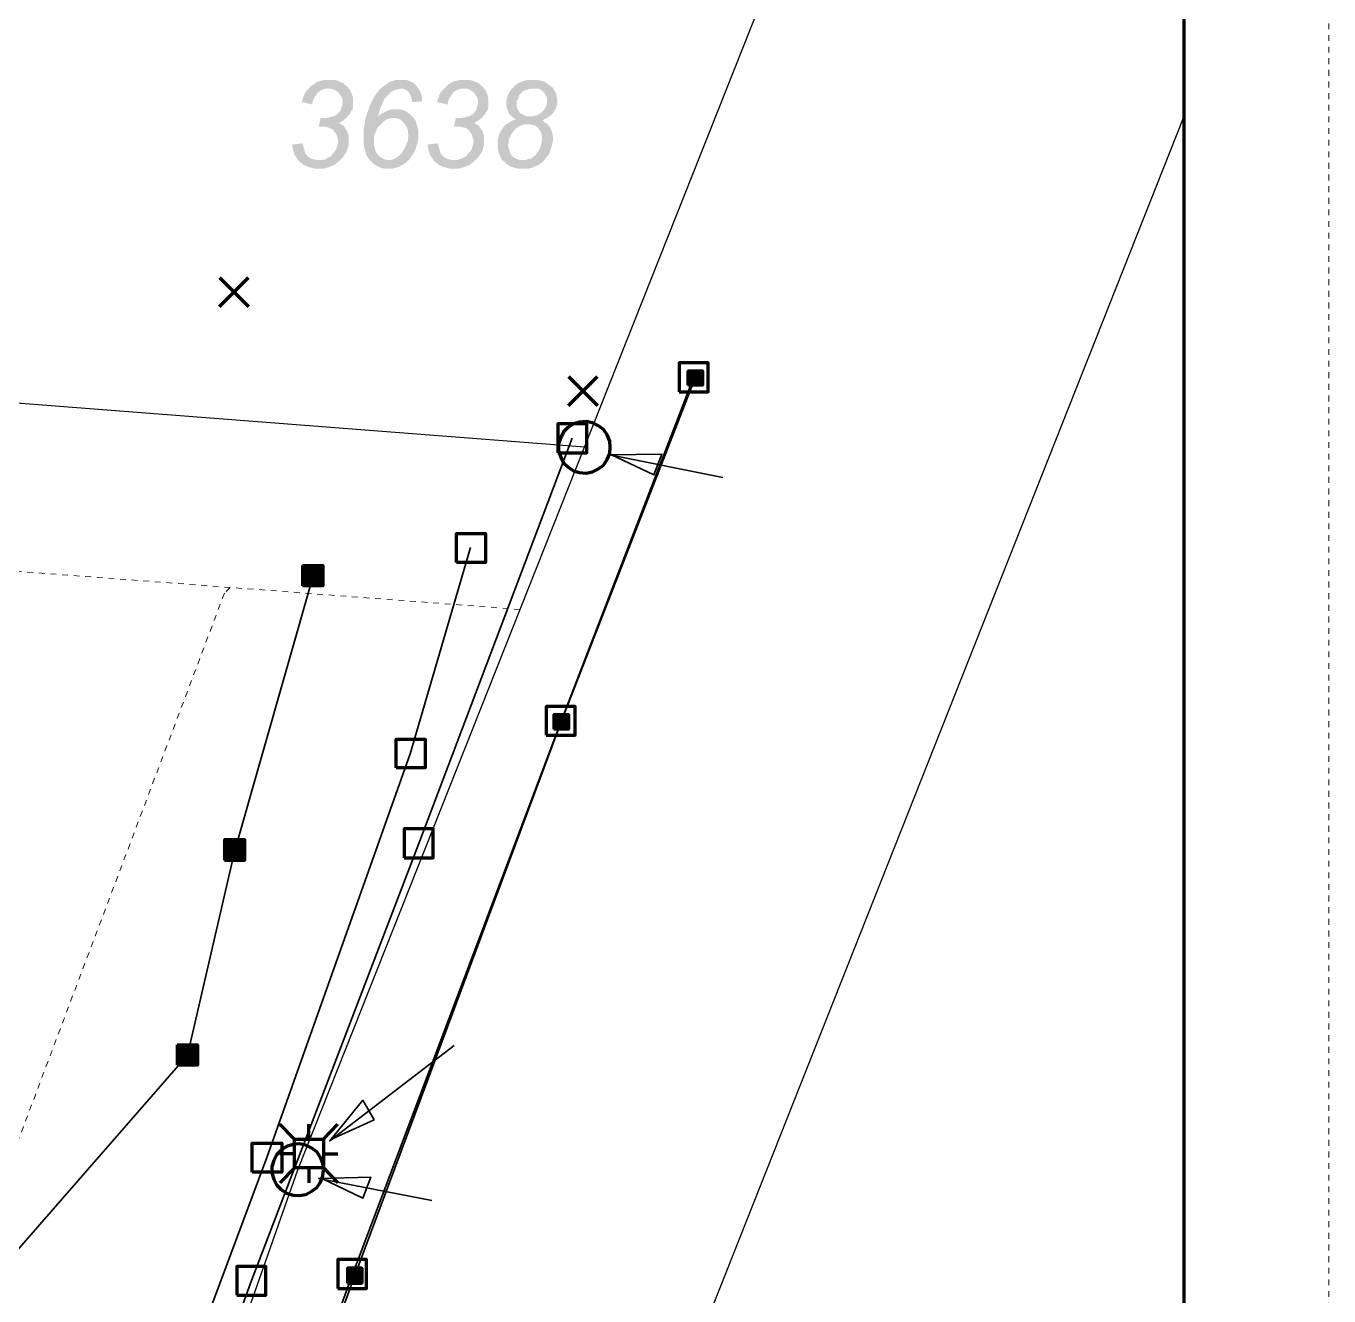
# Model space of a CAD drawing. Header units: metres. Extents: x -47 to 309, y -25 to 105.
# Drawn here: x 7.3 to 29.7, y 46.96 to 68.79 of the extents above; entities that cross this region are included whole.
import ezdxf

# ---------------------------------------------------------------- set-up
doc = ezdxf.new("R2010")
doc.units = ezdxf.units.M
doc.linetypes.add('AUSGEZOGEN', pattern=[0])
doc.linetypes.add('PUNKT2_S9', pattern=[0.001, 0, -0.001])
doc.layers.add('XR$1$Allgemein01_1', color=7, linetype='AUSGEZOGEN', lineweight=13)
doc.layers.add('XR$1$STANDARD_1', color=7, linetype='AUSGEZOGEN', lineweight=25)

msp = doc.modelspace()

# ---------------------------------------------------------------- hatches: boundary and pattern name
at = {"layer": 'XR$1$STANDARD_1', "linetype": 'AUSGEZOGEN', "lineweight": 140, "transparency": 33554687}
h = msp.add_hatch(color=7, dxfattribs=at)
h.set_gradient(color2=(0, 0, 0), one_color=1)
h.paths.add_polyline_path([(12.5072, 67.8682), (12.4225, 67.8682), (12.3908, 67.8576), (12.3485, 67.847), (12.3061, 67.8364), (12.2744, 67.8153), (12.2426, 67.7941), (12.2109, 67.7729), (12.2003, 67.7624), (12.1685, 67.7306), (12.1474, 67.7094), (12.1156, 67.6777), (12.0945, 67.6459), (12.0733, 67.6036), (12.0627, 67.5719), (12.0521, 67.5295), (12.031, 67.4872), (12.2215, 67.4449), (12.2215, 67.4766), (12.232, 67.5189), (12.2532, 67.5613), (12.2744, 67.593), (12.2955, 67.6248), (12.3167, 67.6565), (12.3485, 67.6777), (12.3802, 67.6989), (12.4225, 67.7094), (12.4543, 67.72), (12.4966, 67.72), (12.8353, 67.7306), (12.8141, 67.7624), (12.8035, 67.7624), (12.7824, 67.7835), (12.7506, 67.8153), (12.7083, 67.8259), (12.6765, 67.847), (12.6342, 67.8576), (12.6024, 67.8682), (12.5601, 67.8682)], flags=0)
h = msp.add_hatch(color=7, dxfattribs=at)
h.set_gradient(color2=(0, 0, 0), one_color=1)
h.paths.add_polyline_path([(12.8353, 67.7306), (12.4966, 67.72), (12.5284, 67.72), (12.5707, 67.7094), (12.6024, 67.6989), (12.6342, 67.6777), (12.6659, 67.6565), (12.6871, 67.6248), (12.7083, 67.593), (12.7294, 67.5613), (12.74, 67.5189), (12.74, 67.466), (12.7294, 67.4237), (12.7189, 67.392), (12.7083, 67.3496), (12.6871, 67.3179), (12.6554, 67.2861), (12.6448, 67.2755), (12.613, 67.2544), (12.5813, 67.2438), (12.539, 67.2332), (12.4966, 67.2226), (12.4543, 67.212), (12.412, 67.212), (12.7824, 67.2015), (12.8141, 67.2226), (12.8353, 67.2544), (12.867, 67.2755), (12.867, 67.2967), (12.8882, 67.3285), (12.9094, 67.3602), (12.9199, 67.4025), (12.9199, 67.5507), (12.9094, 67.593), (12.8988, 67.6248), (12.8776, 67.6671), (12.867, 67.6989)], flags=0)
h = msp.add_hatch(color=7, dxfattribs=at)
h.set_gradient(color2=(0, 0, 0), one_color=1)
h.paths.add_polyline_path([(13.7454, 67.8682), (13.6713, 67.8682), (13.629, 67.8576), (13.5972, 67.847), (13.5549, 67.8364), (13.5232, 67.8153), (13.5126, 67.8047), (13.4808, 67.7835), (13.4491, 67.7624), (13.4173, 67.7412), (13.3856, 67.7094), (13.3538, 67.6777), (13.3221, 67.6354), (13.3009, 67.6036), (13.2798, 67.5719), (13.2586, 67.5295), (13.2374, 67.4978), (13.2268, 67.4555), (13.2057, 67.4237), (13.1951, 67.3814), (13.1739, 67.3285), (13.1633, 67.3073), (13.1528, 67.265), (13.1422, 67.2332), (13.3433, 67.2332), (13.3538, 67.265), (13.3644, 67.2967), (13.375, 67.339), (13.3856, 67.3814), (13.4068, 67.4237), (13.4279, 67.466), (13.4385, 67.4978), (13.4597, 67.5401), (13.4914, 67.5719), (13.5126, 67.6036), (13.5443, 67.6248), (13.5655, 67.6565), (13.5867, 67.6671), (13.6184, 67.6883), (13.6607, 67.6989), (13.7031, 67.7094), (13.7348, 67.72), (14.0417, 67.72), (14.0206, 67.7518), (13.9994, 67.7729), (13.9782, 67.7941), (13.9465, 67.8259), (13.9147, 67.8364), (13.8724, 67.8576), (13.8301, 67.8682), (13.7877, 67.8682)], flags=0)
h = msp.add_hatch(color=7, dxfattribs=at)
h.set_gradient(color2=(0, 0, 0), one_color=1)
h.paths.add_polyline_path([(14.0417, 67.72), (13.7348, 67.72), (13.7666, 67.72), (13.7983, 67.7094), (13.8407, 67.6883), (13.8724, 67.6671), (13.883, 67.6459), (13.9041, 67.6142), (13.9147, 67.5824), (13.9253, 67.5401), (13.9359, 67.4872), (14.1052, 67.4978), (14.1052, 67.5719), (14.0946, 67.6142), (14.0841, 67.6459), (14.0629, 67.6883)], flags=0)
h = msp.add_hatch(color=7, dxfattribs=at)
h.set_gradient(color2=(0, 0, 0), one_color=1)
h.paths.add_polyline_path([(14.8354, 67.8682), (14.7508, 67.8682), (14.719, 67.8576), (14.6767, 67.847), (14.6344, 67.8364), (14.6026, 67.8153), (14.5709, 67.7941), (14.5391, 67.7729), (14.5285, 67.7624), (14.4968, 67.7306), (14.4756, 67.7094), (14.4439, 67.6777), (14.4227, 67.6459), (14.4015, 67.6036), (14.391, 67.5719), (14.3804, 67.5295), (14.3592, 67.4872), (14.5497, 67.4449), (14.5497, 67.4766), (14.5603, 67.5189), (14.5815, 67.5613), (14.6026, 67.593), (14.6238, 67.6248), (14.645, 67.6565), (14.6767, 67.6777), (14.7085, 67.6989), (14.7508, 67.7094), (14.7825, 67.72), (14.8249, 67.72), (15.1635, 67.7306), (15.1424, 67.7624), (15.1318, 67.7624), (15.1106, 67.7835), (15.0789, 67.8153), (15.0365, 67.8259), (15.0048, 67.847), (14.9624, 67.8576), (14.9307, 67.8682), (14.8884, 67.8682)], flags=0)
h = msp.add_hatch(color=7, dxfattribs=at)
h.set_gradient(color2=(0, 0, 0), one_color=1)
h.paths.add_polyline_path([(15.1635, 67.7306), (14.8249, 67.72), (14.8566, 67.72), (14.8989, 67.7094), (14.9307, 67.6989), (14.9624, 67.6777), (14.9942, 67.6565), (15.0154, 67.6248), (15.0365, 67.593), (15.0577, 67.5613), (15.0683, 67.5189), (15.0683, 67.466), (15.0577, 67.4237), (15.0471, 67.392), (15.0365, 67.3496), (15.0154, 67.3179), (14.9836, 67.2861), (14.973, 67.2755), (14.9413, 67.2544), (14.9095, 67.2438), (14.8672, 67.2332), (14.8249, 67.2226), (14.7825, 67.212), (14.7402, 67.212), (15.1106, 67.2015), (15.1424, 67.2226), (15.1635, 67.2544), (15.1953, 67.2755), (15.1953, 67.2967), (15.2164, 67.3285), (15.2376, 67.3602), (15.2482, 67.4025), (15.2482, 67.5507), (15.2376, 67.593), (15.227, 67.6248), (15.2058, 67.6671), (15.1953, 67.6989)], flags=0)
h = msp.add_hatch(color=7, dxfattribs=at)
h.set_gradient(color2=(0, 0, 0), one_color=1)
h.paths.add_polyline_path([(16.3488, 67.7412), (16.0207, 67.72), (16.0948, 67.72), (16.1266, 67.7094), (16.1583, 67.6883), (16.1901, 67.6671), (16.2006, 67.6565), (16.2218, 67.6248), (16.243, 67.593), (16.2536, 67.5507), (16.2536, 67.4555), (16.243, 67.4237), (16.2218, 67.3814), (16.2006, 67.3496), (16.1689, 67.3179), (16.1583, 67.3073), (16.1266, 67.2861), (16.0948, 67.265), (16.0525, 67.2544), (16.0102, 67.2438), (15.6503, 67.2438), (15.6821, 67.212), (15.7244, 67.1909), (15.6821, 67.1803), (15.6397, 67.1591), (15.608, 67.138), (15.5763, 67.1168), (15.5445, 67.0956), (15.5128, 67.0639), (15.4916, 67.0321), (15.481, 67.0216), (15.4598, 66.9898), (15.4387, 66.9475), (15.4281, 66.9157), (15.4175, 66.8734), (15.4069, 66.8311), (15.4069, 66.7041), (15.4175, 66.6617), (15.4175, 66.6194), (15.4387, 66.5877), (15.4493, 66.5559), (15.4704, 66.5136), (15.4916, 66.4818), (15.8514, 66.4924), (15.7879, 66.4924), (15.7456, 66.503), (15.7138, 66.5242), (15.7032, 66.5242), (15.6715, 66.5453), (15.6397, 66.5771), (15.6186, 66.6088), (15.6186, 66.6194), (15.608, 66.6512), (15.5974, 66.6935), (15.5868, 66.7358), (15.5868, 66.7464), (15.5974, 66.7887), (15.5974, 66.8311), (15.608, 66.8734), (15.6292, 66.9051), (15.6397, 66.9369), (15.6609, 66.9686), (15.6927, 67.0004), (15.7032, 67.0216), (15.735, 67.0427), (15.7667, 67.0639), (15.8091, 67.085), (15.8408, 67.0956), (15.8832, 67.1062), (15.9255, 67.1062), (16.2536, 67.1168), (16.2112, 67.138), (16.1795, 67.1697), (16.2112, 67.1909), (16.2536, 67.212), (16.2853, 67.2332), (16.3171, 67.2544), (16.3488, 67.2861), (16.37, 67.3073), (16.37, 67.3179), (16.3911, 67.3496), (16.4123, 67.392), (16.4229, 67.4237), (16.4335, 67.466), (16.4335, 67.5189), (16.4229, 67.5613), (16.4229, 67.593), (16.4123, 67.6354), (16.3911, 67.6671), (16.37, 67.7094)], flags=0)
h = msp.add_hatch(color=7, dxfattribs=at)
h.set_gradient(color2=(0, 0, 0), one_color=1)
h.paths.add_polyline_path([(16.0102, 67.8682), (15.9255, 67.8682), (15.8832, 67.8576), (15.8408, 67.847), (15.8091, 67.8364), (15.7667, 67.8153), (15.735, 67.7941), (15.7032, 67.7729), (15.6821, 67.7412), (15.6503, 67.72), (15.6292, 67.6883), (15.608, 67.6565), (15.5868, 67.6142), (15.5763, 67.5824), (15.5657, 67.5401), (15.5551, 67.5084), (15.5551, 67.4237), (15.5657, 67.3814), (15.5763, 67.3496), (15.5974, 67.3073), (15.5974, 67.2967), (15.6186, 67.265), (15.6503, 67.2438), (15.9678, 67.2438), (15.8937, 67.2438), (15.862, 67.265), (15.8302, 67.2755), (15.7985, 67.2967), (15.7879, 67.3073), (15.7667, 67.339), (15.7456, 67.3708), (15.735, 67.4131), (15.735, 67.5084), (15.7562, 67.5401), (15.7667, 67.5824), (15.7773, 67.6036), (15.8091, 67.6354), (15.8302, 67.6671), (15.8726, 67.6883), (15.9043, 67.6989), (15.9361, 67.7094), (15.9784, 67.72), (16.0207, 67.72), (16.3488, 67.7412), (16.3171, 67.7624), (16.3065, 67.7729), (16.2747, 67.7941), (16.243, 67.8153), (16.2112, 67.8364), (16.1795, 67.847), (16.1371, 67.8576), (16.0948, 67.8682), (16.0525, 67.8682)], flags=0)
h = msp.add_hatch(color=7, dxfattribs=at)
h.set_gradient(color2=(0, 0, 0), one_color=1)
h.paths.add_polyline_path([(13.6502, 67.3602), (13.5761, 67.3602), (13.5337, 67.3496), (13.502, 67.3285), (13.4808, 67.3285), (13.4491, 67.3073), (13.4068, 67.2861), (13.375, 67.265), (13.3433, 67.2332), (13.1422, 67.2332), (13.1316, 67.1909), (13.121, 67.1485), (13.121, 67.1062), (13.1104, 67.0639), (13.0998, 67.0216), (13.0998, 66.757), (13.1104, 66.7146), (13.121, 66.6723), (13.1316, 66.6406), (13.1422, 66.5982), (13.1528, 66.5665), (13.1739, 66.5347), (13.1951, 66.503), (13.2163, 66.4818), (13.5337, 66.4924), (13.4914, 66.4924), (13.4597, 66.503), (13.4173, 66.5242), (13.3856, 66.5453), (13.3538, 66.5771), (13.3327, 66.5982), (13.3115, 66.63), (13.3009, 66.6617), (13.2903, 66.7041), (13.2798, 66.7464), (13.2798, 66.884), (13.2903, 66.9263), (13.3009, 66.9581), (13.3221, 67.0004), (13.3327, 67.0321), (13.3538, 67.0639), (13.3856, 67.0956), (13.4068, 67.1168), (13.4385, 67.1485), (13.4702, 67.1697), (13.502, 67.1909), (13.5337, 67.2015), (13.5761, 67.212), (13.6078, 67.212), (13.9571, 67.2226), (13.9359, 67.2438), (13.9041, 67.2755), (13.8724, 67.2967), (13.8407, 67.3179), (13.8089, 67.339), (13.7772, 67.3496), (13.7348, 67.3602), (13.6925, 67.3602)], flags=0)
h = msp.add_hatch(color=7, dxfattribs=at)
h.set_gradient(color2=(0, 0, 0), one_color=1)
h.paths.add_polyline_path([(12.7506, 67.085), (12.3908, 67.0639), (12.4437, 67.0639), (12.486, 67.0533), (12.5284, 67.0321), (12.5601, 67.0216), (12.5919, 66.9898), (12.613, 66.9581), (12.6342, 66.9263), (12.6448, 66.8946), (12.6554, 66.8522), (12.6659, 66.8099), (12.6659, 66.7993), (12.6554, 66.757), (12.6448, 66.7252), (12.6342, 66.6829), (12.613, 66.6512), (12.5919, 66.6194), (12.5601, 66.5877), (12.5495, 66.5665), (12.5178, 66.5453), (12.4755, 66.5242), (12.4437, 66.503), (12.4014, 66.4924), (12.3273, 66.4924), (11.9781, 66.4818), (12.0098, 66.4501), (12.031, 66.4395), (12.0627, 66.4077), (12.0945, 66.3972), (12.1368, 66.376), (12.1685, 66.3654), (12.2109, 66.3548), (12.2532, 66.3442), (12.4225, 66.3442), (12.4543, 66.3548), (12.4966, 66.3654), (12.5284, 66.376), (12.5707, 66.3972), (12.6024, 66.4077), (12.6342, 66.4395), (12.6659, 66.4607), (12.6977, 66.4924), (12.7189, 66.5136), (12.7506, 66.5453), (12.7718, 66.5771), (12.7929, 66.6088), (12.8141, 66.6406), (12.8247, 66.6829), (12.8353, 66.7146), (12.8459, 66.757), (12.8459, 66.8946), (12.8353, 66.9369), (12.8247, 66.9686), (12.8035, 67.011), (12.7929, 67.0216), (12.7718, 67.0533)], flags=0)
h = msp.add_hatch(color=7, dxfattribs=at)
h.set_gradient(color2=(0, 0, 0), one_color=1)
h.paths.add_polyline_path([(12.359, 67.212), (12.3273, 67.0639), (12.3908, 67.0639), (12.7506, 67.085), (12.7083, 67.1062), (12.6765, 67.1274), (12.7083, 67.1485), (12.7506, 67.1697), (12.7824, 67.2015), (12.412, 67.212), (12.4014, 67.212)], flags=0)
h = msp.add_hatch(color=7, dxfattribs=at)
h.set_gradient(color2=(0, 0, 0), one_color=1)
h.paths.add_polyline_path([(13.9571, 67.2226), (13.6078, 67.212), (13.6502, 67.212), (13.6925, 67.2015), (13.7242, 67.1909), (13.7666, 67.1591), (13.7877, 67.138), (13.8089, 67.1062), (13.8301, 67.0745), (13.8512, 67.0427), (13.8618, 67.0004), (13.8618, 66.9581), (13.8724, 66.9157), (13.8724, 66.8946), (13.8618, 66.8628), (13.8618, 66.8205), (13.8407, 66.7781), (13.8301, 66.7358), (13.8089, 66.7041), (13.8089, 66.6935), (13.7877, 66.6617), (13.7666, 66.6194), (13.7348, 66.5877), (13.7137, 66.5665), (13.6819, 66.5453), (13.6502, 66.5242), (13.6078, 66.503), (13.5655, 66.4924), (13.5337, 66.4924), (13.2163, 66.4818), (13.2374, 66.4607), (13.2692, 66.4289), (13.3009, 66.4077), (13.3327, 66.3866), (13.375, 66.3654), (13.4068, 66.3548), (13.4491, 66.3442), (13.5972, 66.3442), (13.6396, 66.3548), (13.6819, 66.3654), (13.7137, 66.376), (13.7454, 66.3972), (13.7877, 66.4183), (13.8195, 66.4395), (13.8512, 66.4712), (13.883, 66.4924), (13.9041, 66.5242), (13.9253, 66.5559), (13.9465, 66.5877), (13.9676, 66.6194), (13.9888, 66.6617), (13.9994, 66.6935), (14.01, 66.7358), (14.0206, 66.7676), (14.0311, 66.8099), (14.0417, 66.8522), (14.0417, 67.0004), (14.0311, 67.0427), (14.0206, 67.085), (14.01, 67.1168), (13.9994, 67.1591), (13.9782, 67.1909)], flags=0)
h = msp.add_hatch(color=7, dxfattribs=at)
h.set_gradient(color2=(0, 0, 0), one_color=1)
h.paths.add_polyline_path([(15.0789, 67.085), (14.719, 67.0639), (14.7719, 67.0639), (14.8143, 67.0533), (14.8566, 67.0427), (14.8884, 67.0216), (14.9201, 66.9898), (14.9413, 66.9581), (14.9624, 66.9263), (14.973, 66.8946), (14.9836, 66.8522), (14.9942, 66.8099), (14.9942, 66.7993), (14.9836, 66.757), (14.973, 66.7252), (14.9624, 66.6829), (14.9413, 66.6512), (14.9201, 66.6194), (14.8884, 66.5877), (14.8778, 66.5665), (14.846, 66.5453), (14.8037, 66.5242), (14.7719, 66.5136), (14.7296, 66.4924), (14.6555, 66.4924), (14.3063, 66.4818), (14.338, 66.4501), (14.3592, 66.4395), (14.391, 66.4077), (14.4227, 66.3972), (14.465, 66.376), (14.4968, 66.3654), (14.5391, 66.3548), (14.5815, 66.3442), (14.7508, 66.3442), (14.7825, 66.3548), (14.8249, 66.3654), (14.8566, 66.376), (14.8989, 66.3972), (14.9307, 66.4077), (14.9624, 66.4395), (14.9942, 66.4607), (15.0259, 66.4924), (15.0471, 66.5136), (15.0789, 66.5453), (15.1, 66.5771), (15.1212, 66.6088), (15.1424, 66.6406), (15.1529, 66.6829), (15.1635, 66.7146), (15.1741, 66.757), (15.1741, 66.8946), (15.1635, 66.9369), (15.1529, 66.9686), (15.1318, 67.011), (15.1212, 67.0216), (15.1, 67.0533)], flags=0)
h = msp.add_hatch(color=7, dxfattribs=at)
h.set_gradient(color2=(0, 0, 0), one_color=1)
h.paths.add_polyline_path([(14.6873, 67.212), (14.6555, 67.0639), (14.719, 67.0639), (15.0789, 67.085), (15.0365, 67.1062), (15.0048, 67.1274), (15.0365, 67.1485), (15.0789, 67.1697), (15.1106, 67.2015), (14.7402, 67.212), (14.7296, 67.212)], flags=0)
h = msp.add_hatch(color=7, dxfattribs=at)
h.set_gradient(color2=(0, 0, 0), one_color=1)
h.paths.add_polyline_path([(16.2536, 67.1168), (15.9255, 67.1062), (15.9572, 67.1062), (15.9996, 67.0956), (16.0419, 67.085), (16.0736, 67.0639), (16.1054, 67.0427), (16.116, 67.0216), (16.1371, 66.9898), (16.1583, 66.9475), (16.1689, 66.9157), (16.1689, 66.8205), (16.1583, 66.7781), (16.1477, 66.7358), (16.1371, 66.7041), (16.116, 66.6617), (16.0948, 66.63), (16.0842, 66.6194), (16.0631, 66.5771), (16.0313, 66.5559), (15.9996, 66.5242), (15.9678, 66.5136), (15.9255, 66.503), (15.8937, 66.4924), (15.8514, 66.4924), (15.4916, 66.4818), (15.5233, 66.4607), (15.5339, 66.4501), (15.5657, 66.4183), (15.5974, 66.3972), (15.6292, 66.376), (15.6715, 66.3654), (15.7032, 66.3548), (15.7456, 66.3442), (15.9467, 66.3442), (15.9784, 66.3548), (16.0207, 66.3654), (16.0525, 66.3866), (16.0948, 66.3972), (16.1266, 66.4183), (16.1583, 66.4395), (16.1901, 66.4712), (16.2112, 66.4924), (16.2324, 66.5242), (16.2641, 66.5559), (16.2853, 66.5877), (16.3065, 66.63), (16.3171, 66.6617), (16.3276, 66.6935), (16.3382, 66.7358), (16.3488, 66.7781), (16.3594, 66.8205), (16.3594, 66.8946), (16.3488, 66.9369), (16.3382, 66.9792), (16.3276, 67.011), (16.3065, 67.0533), (16.2959, 67.0639), (16.2747, 67.085)], flags=0)
h = msp.add_hatch(color=7, dxfattribs=at)
h.set_gradient(color2=(0, 0, 0), one_color=1)
h.paths.add_polyline_path([(12.0521, 66.7781), (11.8722, 66.757), (11.8722, 66.7358), (11.8828, 66.6935), (11.8934, 66.6512), (11.904, 66.6194), (11.9146, 66.5771), (11.9357, 66.5453), (11.9569, 66.5136), (11.9781, 66.4818), (12.3273, 66.4924), (12.285, 66.4924), (12.2426, 66.503), (12.2003, 66.5136), (12.1685, 66.5347), (12.1368, 66.5559), (12.1156, 66.5877), (12.0945, 66.6088), (12.0839, 66.6512), (12.0733, 66.6829), (12.0627, 66.7358)], flags=0)
h = msp.add_hatch(color=7, dxfattribs=at)
h.set_gradient(color2=(0, 0, 0), one_color=1)
h.paths.add_polyline_path([(14.3804, 66.7781), (14.2005, 66.757), (14.2005, 66.7358), (14.2111, 66.6935), (14.2216, 66.6512), (14.2322, 66.6194), (14.2428, 66.5771), (14.264, 66.5453), (14.2851, 66.5136), (14.3063, 66.4818), (14.6555, 66.4924), (14.6132, 66.4924), (14.5709, 66.503), (14.5285, 66.5136), (14.4968, 66.5347), (14.465, 66.5559), (14.4439, 66.5877), (14.4227, 66.6088), (14.4121, 66.6512), (14.4015, 66.6829), (14.391, 66.7358)], flags=0)

# ---------------------------------------------------------------- linework, layer by layer
at = {"layer": 'XR$1$Allgemein01_1', "color": 7, "linetype": 'PUNKT2_S9', "lineweight": 13, "transparency": 33554687}
for p, q in [((16.8991, 61.5502), (15.7923, 58.7618)), ((16.8991, 61.5502), (15.7923, 58.7618)), ((15.7923, 58.7618), (-15.0352, 61.0991)), ((10.7062, 59.0394), (-0.8902, 28.2714)), ((10.8066, 59.1398), (10.7062, 59.0394)), ((15.7923, 58.7618), (10.8066, 59.1398)), ((15.7923, 58.7618), (15.5363, 58.1168))]:
    msp.add_line(p, q, dxfattribs=at)
at = {"layer": 'XR$1$STANDARD_1', "color": 62, "linetype": 'AUSGEZOGEN', "lineweight": 140, "transparency": 33554687}
for p, q in [((10.6234, 64.4711), (11.1208, 63.9737)), ((10.6234, 63.9737), (11.1208, 64.4711)), ((16.624, 62.7672), (17.1214, 62.2698)), ((16.624, 62.2698), (17.1214, 62.7672)), ((12.0521, 59.5183), (12.0521, 59.169)), ((12.0627, 59.169), (12.0627, 59.5183)), ((12.0945, 59.169), (12.0945, 59.5183)), ((12.1156, 59.169), (12.1156, 59.5183)), ((12.1368, 59.169), (12.1368, 59.5183)), ((12.158, 59.169), (12.158, 59.5183)), ((12.1791, 59.169), (12.1791, 59.5183)), ((12.2003, 59.169), (12.2003, 59.5183)), ((12.2215, 59.169), (12.2215, 59.5183)), ((12.2426, 59.169), (12.2426, 59.5183)), ((12.2638, 59.169), (12.2638, 59.5183)), ((12.285, 59.169), (12.285, 59.5183)), ((12.3061, 59.169), (12.3061, 59.5183)), ((12.3273, 59.169), (12.3273, 59.5183)), ((12.3485, 59.169), (12.3485, 59.5183)), ((12.3802, 59.169), (12.3802, 59.5183)), ((10.7081, 54.7983), (10.7081, 54.449)), ((10.7187, 54.449), (10.7187, 54.7983)), ((10.7399, 54.449), (10.7399, 54.7983)), ((10.761, 54.449), (10.761, 54.7983)), ((10.7822, 54.449), (10.7822, 54.7983)), ((10.8034, 54.449), (10.8034, 54.7983)), ((10.8245, 54.449), (10.8245, 54.7983)), ((10.8457, 54.449), (10.8457, 54.7983)), ((10.8668, 54.449), (10.8668, 54.7983)), ((10.888, 54.449), (10.888, 54.7983)), ((10.9198, 54.449), (10.9198, 54.7983)), ((10.9409, 54.449), (10.9409, 54.7983)), ((10.9621, 54.449), (10.9621, 54.7983)), ((10.9833, 54.449), (10.9833, 54.7983)), ((11.0044, 54.449), (11.0044, 54.7983)), ((11.0256, 54.449), (11.0256, 54.7983)), ((11.0468, 54.449), (11.0468, 54.7983)), ((9.8932, 51.2742), (9.8932, 50.9249)), ((9.9038, 50.9249), (9.9038, 51.2742)), ((9.925, 50.9249), (9.925, 51.2742)), ((9.9461, 50.9249), (9.9461, 51.2742)), ((9.9673, 50.9249), (9.9673, 51.2742)), ((9.9885, 50.9249), (9.9885, 51.2742)), ((10.0096, 50.9249), (10.0096, 51.2742)), ((10.0308, 50.9249), (10.0308, 51.2742)), ((10.052, 50.9249), (10.052, 51.2742)), ((10.0837, 50.9249), (10.0837, 51.2742)), ((10.1049, 50.9249), (10.1049, 51.2742)), ((10.126, 50.9249), (10.126, 51.2742)), ((10.1472, 50.9249), (10.1472, 51.2742)), ((10.1684, 50.9249), (10.1684, 51.2742)), ((10.1895, 50.9249), (10.1895, 51.2742)), ((10.2107, 50.9249), (10.2107, 51.2742)), ((10.2319, 50.9249), (10.2319, 51.2742)), ((10.2425, 50.9249), (10.2425, 51.2742))]:
    msp.add_line(p, q, dxfattribs=at)
at = {"layer": 'XR$1$STANDARD_1', "color": 6, "linetype": 'AUSGEZOGEN', "lineweight": 140, "transparency": 33554687}
for p, q in [((18.677, 62.8625), (18.677, 62.6191)), ((16.37, 56.9572), (16.37, 56.7032)), ((12.8247, 47.4326), (12.8247, 47.1786)), ((13.0575, 47.1786), (13.0575, 47.4326))]:
    msp.add_line(p, q, dxfattribs=at)
at = {"layer": 'XR$1$STANDARD_1', "color": 30, "linetype": 'AUSGEZOGEN', "lineweight": 140, "transparency": 33554687}
for p, q in [((11.9146, 49.655), (11.6606, 49.909)), ((12.158, 49.655), (12.158, 49.909)), ((11.9146, 49.401), (11.6606, 49.401)), ((12.412, 49.401), (12.6554, 49.401)), ((11.9146, 49.1576), (11.6606, 48.9036)), ((12.158, 49.1576), (12.158, 48.9036)), ((12.412, 49.1576), (12.6554, 48.9036))]:
    msp.add_line(p, q, dxfattribs=at)
at = {"layer": 'XR$1$STANDARD_1', "color": 7, "linetype": 'PUNKT2_S9', "lineweight": 13, "transparency": 33554687}
msp.add_lwpolyline([(-44.5559, 105.0398), (29.7039, 105.0398), (29.7039, 0), (-44.5559, 0), (-44.5559, 105.0398)], close=True, dxfattribs=at)
at = {"layer": 'XR$1$STANDARD_1', "color": 7, "linetype": 'AUSGEZOGEN', "lineweight": 200, "transparency": 33554687}
msp.add_lwpolyline([(-43.1801, 94.0821), (5.5754, 94.0821), (5.5754, 102.8342), (27.2069, 102.8342), (27.2069, 1.4604), (-43.1801, 1.4604), (-43.1801, 94.0821)], close=True, dxfattribs=at)
at = {"layer": 'XR$1$STANDARD_1', "color": 7, "linetype": 'AUSGEZOGEN', "lineweight": -3, "transparency": 33554687}
for points in [[(16.8991, 61.5502), (21.9154, 74.1968), (27.1963, 86.2719)], [(27.1963, 67.212), (18.9945, 46.5013), (10.1472, 21.3562)], [(4.4959, 27.8859), (11.9675, 49.1258), (16.8991, 61.5502), (-14.1089, 63.9525)]]:
    msp.add_lwpolyline(points, dxfattribs=at)
at = {"layer": 'XR$1$STANDARD_1', "color": 6, "linetype": 'AUSGEZOGEN', "lineweight": 140, "transparency": 33554687}
for points in [[(18.5289, 62.5026), (19.0263, 62.5026), (19.0263, 63), (18.5289, 63), (18.5289, 62.5026)], [(18.6876, 62.6191), (18.6876, 62.8625), (18.6876, 62.6191)], [(18.6982, 62.6191), (18.6982, 62.8625), (18.6982, 62.6191)], [(18.7194, 62.6191), (18.7194, 62.8625), (18.7194, 62.6191)], [(18.73, 62.6191), (18.73, 62.8625), (18.73, 62.6191)], [(18.7405, 62.6191), (18.7405, 62.8625), (18.7405, 62.6191)], [(18.7511, 62.6191), (18.7511, 62.8625), (18.7511, 62.6191)], [(18.7617, 62.6191), (18.7617, 62.8625), (18.7617, 62.6191)], [(18.7723, 62.6191), (18.7723, 62.8625), (18.7723, 62.6191)], [(18.7935, 62.6191), (18.7935, 62.8625), (18.7935, 62.6191)], [(18.804, 62.6191), (18.804, 62.8625), (18.804, 62.6191)], [(18.8146, 62.6191), (18.8146, 62.8625), (18.8146, 62.6191)], [(18.8252, 62.6191), (18.8252, 62.8625), (18.8252, 62.6191)], [(18.8358, 62.6191), (18.8358, 62.8625), (18.8358, 62.6191)], [(18.8464, 62.6191), (18.8464, 62.8625), (18.8464, 62.6191)], [(18.857, 62.6191), (18.857, 62.8625), (18.857, 62.6191)], [(18.8675, 62.6191), (18.8675, 62.8625), (18.8675, 62.6191)], [(18.8887, 62.6191), (18.8887, 62.8625), (18.8887, 62.6191)], [(18.8993, 62.6191), (18.8993, 62.8625), (18.8993, 62.6191)], [(18.9099, 62.6191), (18.9099, 62.8625), (18.9099, 62.6191)], [(18.9205, 62.6191), (18.9205, 62.8625), (18.9205, 62.6191)], [(16.4441, 61.4549), (16.9414, 61.4549), (16.9414, 61.9523), (16.4441, 61.9523), (16.4441, 61.4549)], [(16.243, 56.5974), (16.7404, 56.5974), (16.7404, 57.0948), (16.243, 57.0948), (16.243, 56.5974)], [(16.3806, 56.7032), (16.3806, 56.9572), (16.3806, 56.7032)], [(16.4017, 56.7032), (16.4017, 56.9572), (16.4017, 56.7032)], [(16.4123, 56.7032), (16.4123, 56.9572), (16.4123, 56.7032)], [(16.4229, 56.7032), (16.4229, 56.9572), (16.4229, 56.7032)], [(16.4335, 56.7032), (16.4335, 56.9572), (16.4335, 56.7032)], [(16.4441, 56.7032), (16.4441, 56.9572), (16.4441, 56.7032)], [(16.4546, 56.7032), (16.4546, 56.9572), (16.4546, 56.7032)], [(16.4652, 56.7032), (16.4652, 56.9572), (16.4652, 56.7032)], [(16.4864, 56.7032), (16.4864, 56.9572), (16.4864, 56.7032)], [(16.497, 56.7032), (16.497, 56.9572), (16.497, 56.7032)], [(16.5075, 56.7032), (16.5075, 56.9572), (16.5075, 56.7032)], [(16.5181, 56.7032), (16.5181, 56.9572), (16.5181, 56.7032)], [(16.5287, 56.7032), (16.5287, 56.9572), (16.5287, 56.7032)], [(16.5393, 56.7032), (16.5393, 56.9572), (16.5393, 56.7032)], [(16.5499, 56.7032), (16.5499, 56.9572), (16.5499, 56.7032)], [(16.5605, 56.7032), (16.5605, 56.9572), (16.5605, 56.7032)], [(16.5816, 56.7032), (16.5816, 56.9572), (16.5816, 56.7032)], [(16.5922, 56.7032), (16.5922, 56.9572), (16.5922, 56.7032)], [(16.6028, 56.7032), (16.6028, 56.9572), (16.6028, 56.7032)], [(16.6134, 56.7032), (16.6134, 56.9572), (16.6134, 56.7032)], [(13.7983, 54.4914), (14.2957, 54.4914), (14.2957, 54.9888), (13.7983, 54.9888), (13.7983, 54.4914)], [(12.6554, 47.0833), (13.1528, 47.0833), (13.1528, 47.5807), (12.6554, 47.5807), (12.6554, 47.0833)], [(10.9198, 46.9669), (11.4172, 46.9669), (11.4172, 47.4643), (10.9198, 47.4643), (10.9198, 46.9669)], [(12.8247, 47.1786), (13.0681, 47.1786), (13.0681, 47.4326), (12.8247, 47.4326), (12.8247, 47.1786)], [(12.8353, 47.1786), (12.8353, 47.4326), (12.8353, 47.1786)], [(12.8459, 47.1786), (12.8459, 47.4326), (12.8459, 47.1786)], [(12.8564, 47.1786), (12.8564, 47.4326), (12.8564, 47.1786)], [(12.867, 47.1786), (12.867, 47.4326), (12.867, 47.1786)], [(12.8776, 47.1786), (12.8776, 47.4326), (12.8776, 47.1786)], [(12.8988, 47.1786), (12.8988, 47.4326), (12.8988, 47.1786)], [(12.9094, 47.1786), (12.9094, 47.4326), (12.9094, 47.1786)], [(12.9199, 47.1786), (12.9199, 47.4326), (12.9199, 47.1786)], [(12.9305, 47.1786), (12.9305, 47.4326), (12.9305, 47.1786)], [(12.9411, 47.1786), (12.9411, 47.4326), (12.9411, 47.1786)], [(12.9517, 47.1786), (12.9517, 47.4326), (12.9517, 47.1786)], [(12.9623, 47.1786), (12.9623, 47.4326), (12.9623, 47.1786)], [(12.9834, 47.1786), (12.9834, 47.4326), (12.9834, 47.1786)], [(12.994, 47.1786), (12.994, 47.4326), (12.994, 47.1786)], [(13.0046, 47.1786), (13.0046, 47.4326), (13.0046, 47.1786)], [(13.0152, 47.1786), (13.0152, 47.4326), (13.0152, 47.1786)], [(13.0258, 47.1786), (13.0258, 47.4326), (13.0258, 47.1786)], [(13.0363, 47.1786), (13.0363, 47.4326), (13.0363, 47.1786)], [(13.0681, 47.1786), (13.0681, 47.4326), (13.0681, 47.1786)]]:
    msp.add_lwpolyline(points, close=True, dxfattribs=at)
at = {"layer": 'XR$1$STANDARD_1', "color": 6, "linetype": 'AUSGEZOGEN', "lineweight": 35, "transparency": 33554687}
msp.add_lwpolyline([(5.1097, 25.1661), (7.8296, 33.2514), (10.4541, 40.5113), (12.9517, 47.3056), (16.497, 56.8302), (18.804, 62.7461), (18.7723, 62.7461), (16.497, 56.8408), (12.9094, 47.3267), (10.4118, 40.5113), (7.8084, 33.2832), (5.078, 25.1767), (5.1097, 25.1661)], close=True, dxfattribs=at)
at = {"layer": 'XR$1$STANDARD_1', "color": 6, "linetype": 'AUSGEZOGEN', "lineweight": 140, "transparency": 33554687}
for points in [[(18.677, 62.8625), (18.931, 62.8625), (18.931, 62.6191), (18.677, 62.6191)], [(18.7088, 62.6191), (18.7088, 62.8625), (18.7088, 62.6191), (18.7088, 62.8625)], [(18.7829, 62.6191), (18.7829, 62.8625), (18.7829, 62.6191), (18.7829, 62.8625)], [(18.8781, 62.6191), (18.8781, 62.8625), (18.8781, 62.6191), (18.8781, 62.8625)], [(16.37, 56.9572), (16.624, 56.9572), (16.624, 56.7032), (16.37, 56.7032)], [(16.3911, 56.7032), (16.3911, 56.9572), (16.3911, 56.7032), (16.3911, 56.9572)], [(16.4758, 56.7032), (16.4758, 56.9572), (16.4758, 56.7032), (16.4758, 56.9572)], [(16.571, 56.7032), (16.571, 56.9572), (16.571, 56.7032), (16.571, 56.9572)], [(12.8882, 47.1786), (12.8882, 47.4326), (12.8882, 47.1786), (12.8882, 47.4326)], [(12.9729, 47.1786), (12.9729, 47.4326), (12.9729, 47.1786), (12.9729, 47.4326)], [(13.0469, 47.1786), (13.0469, 47.4326), (13.0469, 47.1786), (13.0469, 47.4326)]]:
    msp.add_lwpolyline(points, dxfattribs=at)
at = {"layer": 'XR$1$STANDARD_1', "color": 1, "linetype": 'AUSGEZOGEN', "lineweight": 140, "transparency": 33554687}
for points in [[(17.3436, 61.5502), (17.333, 61.656), (17.2907, 61.7618), (17.2272, 61.8571), (17.1425, 61.9206), (17.0367, 61.9735), (16.9309, 61.9947), (16.8145, 61.9841), (16.7086, 61.9523), (16.6134, 61.8888), (16.5393, 61.8148), (16.4864, 61.7089), (16.4546, 61.6031), (16.4546, 61.4973), (16.4864, 61.3914), (16.5393, 61.2856), (16.6134, 61.2115), (16.7086, 61.148), (16.8145, 61.1163), (16.9309, 61.1057), (17.0367, 61.1269), (17.1425, 61.1798), (17.2272, 61.2433), (17.2907, 61.3385), (17.333, 61.4444), (17.3436, 61.5502)], [(12.412, 49.1258), (12.4014, 49.2317), (12.359, 49.3375), (12.2955, 49.4327), (12.2109, 49.4962), (12.1051, 49.5491), (11.9992, 49.5703), (11.8828, 49.5597), (11.777, 49.528), (11.6817, 49.4645), (11.6077, 49.3904), (11.5547, 49.2846), (11.523, 49.1787), (11.523, 49.0729), (11.5547, 48.9671), (11.6077, 48.8613), (11.6817, 48.7872), (11.777, 48.7237), (11.8828, 48.6919), (11.9992, 48.6813), (12.1051, 48.7025), (12.2109, 48.7554), (12.2955, 48.8189), (12.359, 48.9142), (12.4014, 49.02), (12.412, 49.1258)]]:
    msp.add_lwpolyline(points, close=True, dxfattribs=at)
at = {"layer": 'XR$1$STANDARD_1', "color": 6, "linetype": 'AUSGEZOGEN', "lineweight": 35, "transparency": 33554687}
msp.add_lwpolyline([(3.9033, 26.6265), (6.1574, 33.2514), (9.4487, 42.4586), (11.1738, 47.2209), (14.0523, 54.7348), (16.6875, 61.7089)], dxfattribs=at)
at = {"layer": 'XR$1$STANDARD_1', "color": 1, "linetype": 'AUSGEZOGEN', "lineweight": 35, "transparency": 33554687}
for points in [[(19.2803, 61.0316), (17.333, 61.4232), (18.2326, 61.4338), (18.095, 61.0739), (17.3648, 61.4232)], [(14.6555, 51.2636), (12.5178, 49.6232), (13.0893, 50.3217), (13.2798, 49.983), (12.539, 49.6444)], [(14.2746, 48.5967), (12.3273, 48.9777), (13.2268, 48.9988), (13.0893, 48.639), (12.359, 48.9883)]]:
    msp.add_lwpolyline(points, dxfattribs=at)
at = {"layer": 'XR$1$STANDARD_1', "color": 62, "linetype": 'AUSGEZOGEN', "lineweight": 140, "transparency": 33554687}
for points in [[(14.6979, 59.5712), (14.6979, 60.0686), (15.1953, 60.0686), (15.1953, 59.5712), (14.6979, 59.5712)], [(12.0733, 59.169), (12.0733, 59.5183), (12.0733, 59.169)], [(12.0839, 59.169), (12.0839, 59.5183), (12.0839, 59.169)], [(12.1051, 59.169), (12.1051, 59.5183), (12.1051, 59.169)], [(12.1262, 59.169), (12.1262, 59.5183), (12.1262, 59.169)], [(12.1474, 59.169), (12.1474, 59.5183), (12.1474, 59.169)], [(12.1685, 59.169), (12.1685, 59.5183), (12.1685, 59.169)], [(12.1897, 59.169), (12.1897, 59.5183), (12.1897, 59.169)], [(12.2109, 59.169), (12.2109, 59.5183), (12.2109, 59.169)], [(12.232, 59.169), (12.232, 59.5183), (12.232, 59.169)], [(12.2532, 59.169), (12.2532, 59.5183), (12.2532, 59.169)], [(12.2744, 59.169), (12.2744, 59.5183), (12.2744, 59.169)], [(12.2955, 59.169), (12.2955, 59.5183), (12.2955, 59.169)], [(12.3167, 59.169), (12.3167, 59.5183), (12.3167, 59.169)], [(12.3379, 59.169), (12.3379, 59.5183), (12.3379, 59.169)], [(12.359, 59.169), (12.359, 59.5183), (12.359, 59.169)], [(12.3696, 59.169), (12.3696, 59.5183), (12.3696, 59.169)], [(12.3908, 59.169), (12.3908, 59.5183), (12.3908, 59.169)], [(13.6607, 56.0365), (13.6607, 56.5339), (14.1581, 56.5339), (14.1581, 56.0365), (13.6607, 56.0365)], [(10.7081, 54.449), (11.0573, 54.449), (11.0573, 54.7983), (10.7081, 54.7983), (10.7081, 54.449)], [(10.7293, 54.449), (10.7293, 54.7983), (10.7293, 54.449)], [(10.7504, 54.449), (10.7504, 54.7983), (10.7504, 54.449)], [(10.7716, 54.449), (10.7716, 54.7983), (10.7716, 54.449)], [(10.7928, 54.449), (10.7928, 54.7983), (10.7928, 54.449)], [(10.8139, 54.449), (10.8139, 54.7983), (10.8139, 54.449)], [(10.8351, 54.449), (10.8351, 54.7983), (10.8351, 54.449)], [(10.8563, 54.449), (10.8563, 54.7983), (10.8563, 54.449)], [(10.8774, 54.449), (10.8774, 54.7983), (10.8774, 54.449)], [(10.8986, 54.449), (10.8986, 54.7983), (10.8986, 54.449)], [(10.9092, 54.449), (10.9092, 54.7983), (10.9092, 54.449)], [(10.9303, 54.449), (10.9303, 54.7983), (10.9303, 54.449)], [(10.9515, 54.449), (10.9515, 54.7983), (10.9515, 54.449)], [(10.9727, 54.449), (10.9727, 54.7983), (10.9727, 54.449)], [(10.9938, 54.449), (10.9938, 54.7983), (10.9938, 54.449)], [(11.015, 54.449), (11.015, 54.7983), (11.015, 54.449)], [(11.0362, 54.449), (11.0362, 54.7983), (11.0362, 54.449)], [(9.9144, 50.9249), (9.9144, 51.2742), (9.9144, 50.9249)], [(9.9356, 50.9249), (9.9356, 51.2742), (9.9356, 50.9249)], [(9.9567, 50.9249), (9.9567, 51.2742), (9.9567, 50.9249)], [(9.9779, 50.9249), (9.9779, 51.2742), (9.9779, 50.9249)], [(9.999, 50.9249), (9.999, 51.2742), (9.999, 50.9249)], [(10.0202, 50.9249), (10.0202, 51.2742), (10.0202, 50.9249)], [(10.0414, 50.9249), (10.0414, 51.2742), (10.0414, 50.9249)], [(10.0625, 50.9249), (10.0625, 51.2742), (10.0625, 50.9249)], [(10.0731, 50.9249), (10.0731, 51.2742), (10.0731, 50.9249)], [(10.0943, 50.9249), (10.0943, 51.2742), (10.0943, 50.9249)], [(10.1155, 50.9249), (10.1155, 51.2742), (10.1155, 50.9249)], [(10.1366, 50.9249), (10.1366, 51.2742), (10.1366, 50.9249)], [(10.1578, 50.9249), (10.1578, 51.2742), (10.1578, 50.9249)], [(10.179, 50.9249), (10.179, 51.2742), (10.179, 50.9249)], [(10.2001, 50.9249), (10.2001, 51.2742), (10.2001, 50.9249)], [(10.2213, 50.9249), (10.2213, 51.2742), (10.2213, 50.9249)], [(11.1843, 49.0835), (11.1843, 49.5809), (11.6923, 49.5809), (11.6923, 49.0835), (11.1843, 49.0835)]]:
    msp.add_lwpolyline(points, close=True, dxfattribs=at)
at = {"layer": 'XR$1$STANDARD_1', "color": 40, "linetype": 'AUSGEZOGEN', "lineweight": 35, "transparency": 33554687}
for points in [[(1.3634, 19.991), (3.3424, 26.0445), (5.9564, 33.5478), (6.7607, 36.3417), (8.1894, 40.4055), (9.5334, 44.2365), (11.4383, 49.3375), (13.9041, 56.2799), (14.9413, 59.8252)], [(12.232, 59.3383), (10.888, 54.6184), (10.0731, 51.0943), (6.8665, 47.422), (4.0197, 38.109), (2.1994, 34.0557), (-0.2558, 27.3673), (-2.51, 20.4567)]]:
    msp.add_lwpolyline(points, dxfattribs=at)
at = {"layer": 'XR$1$STANDARD_1', "color": 62, "linetype": 'AUSGEZOGEN', "lineweight": 140, "transparency": 33554687}
for points in [[(12.0521, 59.5183), (12.4014, 59.5183), (12.4014, 59.169), (12.0521, 59.169)], [(9.8932, 51.2742), (10.2425, 51.2742), (10.2425, 50.9249), (9.8932, 50.9249)]]:
    msp.add_lwpolyline(points, dxfattribs=at)
at = {"layer": 'XR$1$STANDARD_1', "color": 30, "linetype": 'AUSGEZOGEN', "lineweight": 140, "transparency": 33554687}
msp.add_lwpolyline([(12.412, 49.655), (12.412, 49.1576), (11.9146, 49.1576), (11.9146, 49.655), (12.412, 49.655), (12.6554, 49.909)], dxfattribs=at)

doc.saveas('drawing.dxf')
